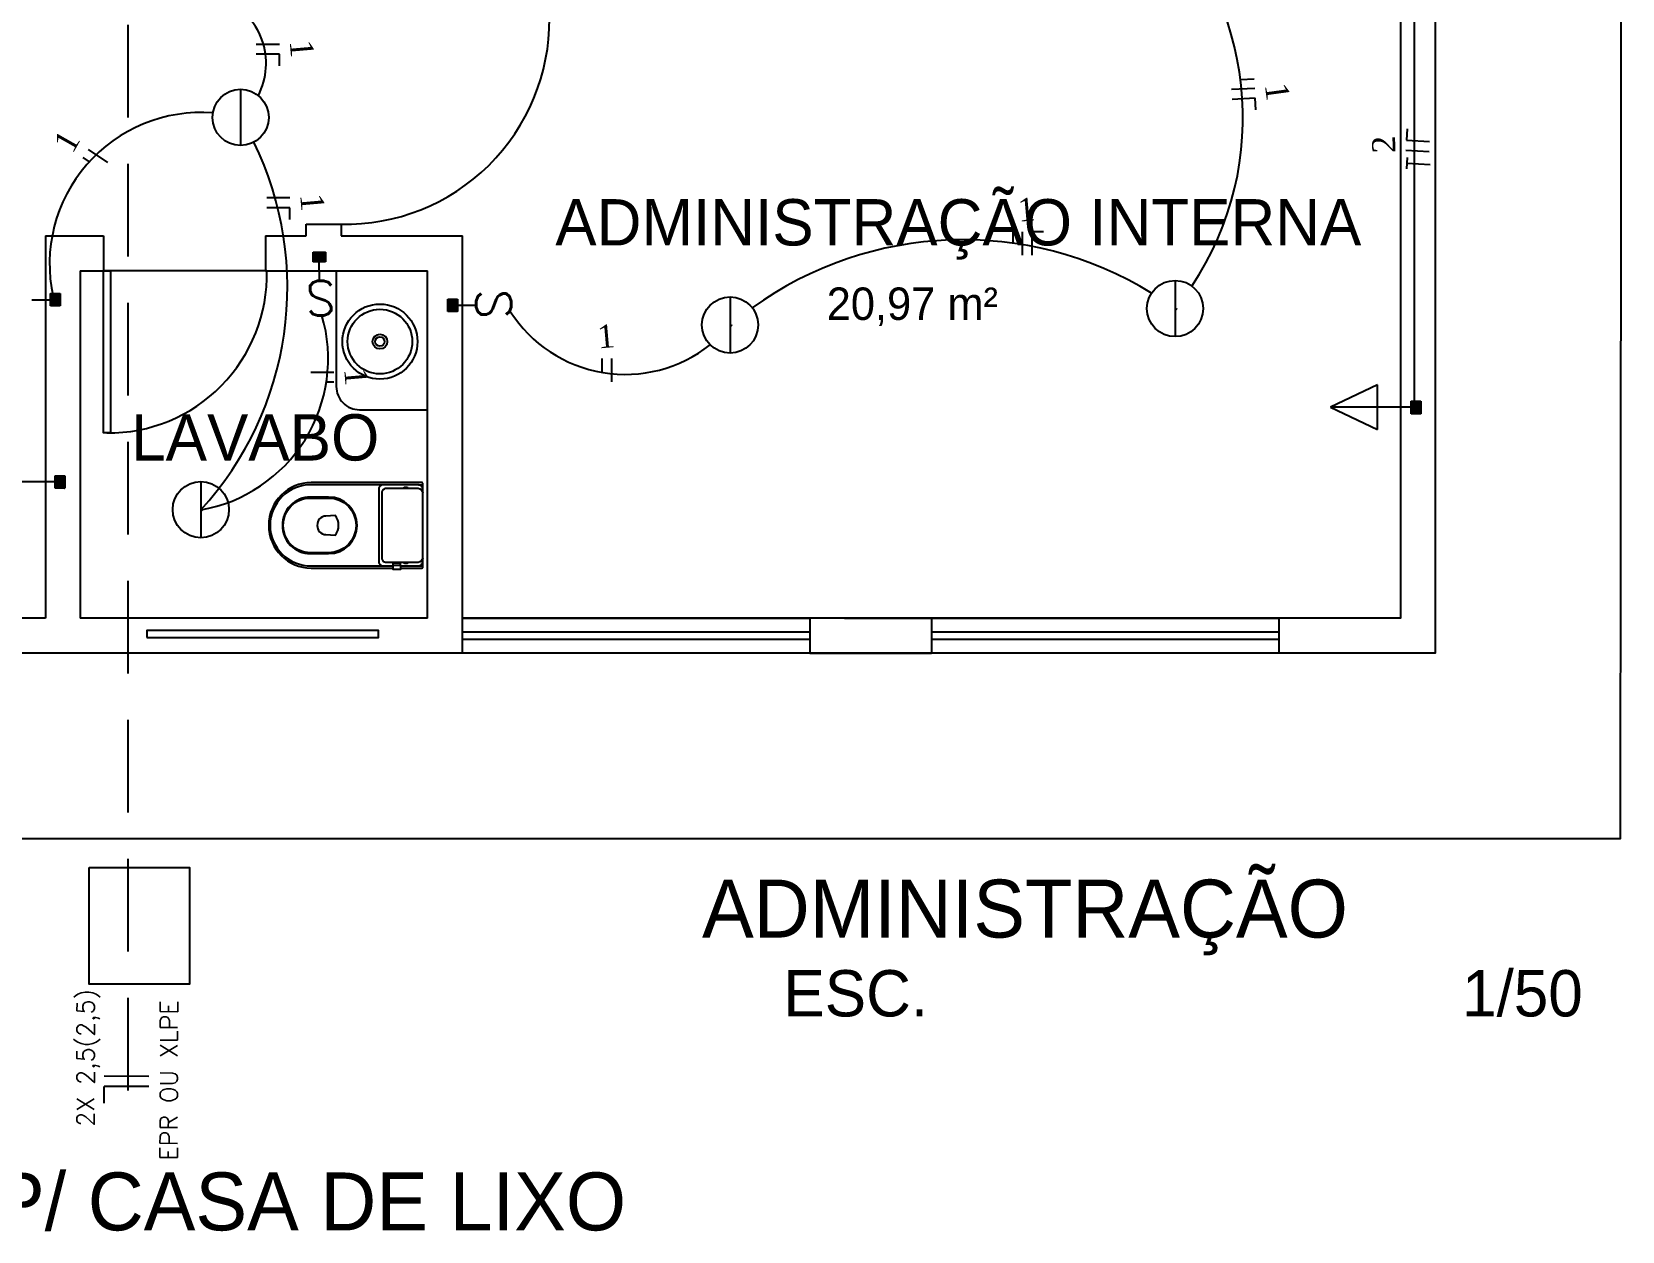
# Model space of a CAD drawing. Header units: inches. Extents: x 645122 to 645329, y 8794230 to 8794268.
# Drawn here: x 645193.06 to 645199.92, y 8794250.89 to 8794256.07 of the extents above; entities that cross this region are included whole.
import ezdxf

# ---------------------------------------------------------------- set-up
doc = ezdxf.new("R2010")
doc.units = ezdxf.units.IN
doc.header["$LTSCALE"] = 8
doc.header["$MEASUREMENT"] = 0
doc.linetypes.add('HIDDEN', pattern=[0.375, 0.25, -0.125])
for name, color, linetype in [('pena01', 8, 'Continuous'), ('pena02', 7, 'Continuous'), ('pena1', 8, 'Continuous'), ('pena2', 7, 'Continuous'), ('pena3', 2, 'Continuous'), ('SAN', 7, 'Continuous'), ('SANFINAL', 1, 'Continuous')]:
    doc.layers.add(name, color=color, linetype=linetype)
doc.styles.add('ARIAL', font='arial.ttf', dxfattribs={"height": 36})
doc.styles.add('rocha', font='times.ttf')
doc.styles.add('ROMANS', font='romans', dxfattribs={"height": 0.2})

# ---------------------------------------------------------------- blocks, each defined once
blk = doc.blocks.new('Cp-616-S')
at = {"layer": 'Defpoints', "color": 0, "linetype": 'ByBlock'}
for p in [(0.2679759029470592, -1e-16), (0.1196102980366032, -0.665)]:
    blk.add_point(p, dxfattribs=at)
at = {"layer": 'SAN'}
for points in [[(0.2679759029470592, -1e-16, -0.3292561446512832), (0.2712591201886028, -0.0037885377355825), (0.2712591201886028, -0.481, -0.4126226496882022), (0.0862591201886032, -0.665, -0.4126226496882023), (-0.0987408798113965, -0.4810000000004235), (-0.0987408798113956, -0.1294999999999993), (-0.1027408798113969, -0.1294999999999993), (-0.1027408798113969, -0.0944999999999991), (-0.0987408798113956, -0.0944999999999991), (-0.0987408798113965, -0.0037885377355824, -0.329256144651283), (-0.0954576625698529, 0), (-0.0862591201886032, 0), (0.0862591201886032, 0), (0.2592022987269935, -1e-16)], [(0.0862591201886032, -0.6059999999999998, -0.4185443353396022), (-0.0357408798113967, -0.4850000000000003), (-0.0357408798113959, -0.4060000000000006, -0.4118637567451122), (0.0862591201886032, -0.2830000000000005, -0.4118637567451122), (0.2082591201886021, -0.4060000000000006), (0.208259120188603, -0.4850000000000003, -0.4185443353396022)], [(0.0862591201886032, -0.4550000000000011, -0.4285714285714467), (0.0462591201886031, -0.4180000000000002), (0.043259120188603, -0.3780000000000001, -0.1675403903334294), (0.0862591201886032, -0.3630000000000004, -0.1675403903334294), (0.1292591201886033, -0.3780000000000001), (0.1262591201886032, -0.4180000000000002, -0.4285714285714467)]]:
    blk.add_lwpolyline(points, format="xyb", close=True, dxfattribs=at)
for points in [[(0.2412591201886025, -1e-16, -0.4364994643285426), (0.2612591201886021, -0.0200000000000021), (0.2612591201886012, -0.1700000000000008, -0.4386362496681342), (0.2412591201886025, -0.1900000000000004), (0.0862591201886032, -0.1900000000000004), (-0.0687408798113962, -0.1900000000000004, -0.4386362496681342), (-0.0887408798113949, -0.1700000000000008), (-0.0887408798113949, -0.1295000000000002, -0.4629485237248387)], [(-0.0887408798113949, -0.0945), (-0.0887408798113958, -0.0200000000000025, -0.4364994643285426), (-0.0687408798113962, 0)]]:
    blk.add_lwpolyline(points, format="xyb", dxfattribs=at)
at = {"layer": 'SANFINAL'}
for points in [[(-0.0887408798113958, -0.0200000000000025), (-0.0887408798113958, -0.0024238979684341, -0.4073213578823442), (-0.0866840583368394, 1.2151e-12)], [(-0.0537408798113965, 0, 0.3241405372021634), (-0.0737408798114103, -0.0199999999999996), (-0.0737408798115187, -0.1599999999991369, 0.3333333333631638), (-0.0587408798103759, -0.1750000000001455), (0.0862591201886032, -0.1750000000000816), (0.2312591201875822, -0.1750000000001455, 0.3333333333631638), (0.246259120188725, -0.1599999999991369), (0.2462591201886166, -0.0199999999999996, 0.3241405372021634), (0.2262591201886028, 0, 0.3241405372021634)], [(-0.0737408798114441, -0.0640000000000001), (-0.0757408798114439, -0.0640000000000009, 0.3747027361191369), (-0.0765051629820404, -0.0644261038884846, 0.3221907204856621), (-0.0764787999019854, -0.0815935695257934, 0.3225088028318137), (-0.075740879811459, -0.0820000000000007), (-0.0737408798114583, -0.0820000000000007)], [(0.2462591201886646, -0.0820000000000008), (0.2482591201886652, -0.0820000000000008, 0.3225088028318137), (0.2489970402791917, -0.0815935695257935, 0.3221907204856621), (0.2490234033592467, -0.0644261038884846, 0.3747027361191369), (0.2482591201886501, -0.064000000000001), (0.2462591201886504, -0.0640000000000001)], [(0.2612591201886021, -0.0185445409168133), (0.2612591201886021, -0.0024238979684342, 0.4073213562159996), (0.2592022987269935, -1e-16, 0.4073213562159996)], [(0.261259120188603, -0.1715884291118597), (0.261259120188603, -0.481, -0.4160377205077652), (0.0862591201886032, -0.6589999999999998, -0.4160377205077652), (-0.0887408798113967, -0.4809999999999998), (-0.0887408798113967, -0.1715884291118597)]]:
    blk.add_lwpolyline(points, format="xyb", dxfattribs=at)
for points in [[(-0.0987408798113956, -0.0944999999999991), (-0.0867408798113969, -0.0945000000000009), (-0.086740879811396, -0.1295000000000002), (-0.0987408798113956, -0.1294999999999993)], [(-0.0867408798113969, -0.1269999999999998), (-0.0757408798114936, -0.1269999999999989), (-0.0757408798114696, -0.0970000000000004), (-0.0867408798113969, -0.0969999999999995)]]:
    blk.add_lwpolyline(points, dxfattribs=at)
blk.add_lwpolyline([(0.0862591201886032, -0.6019997265560063, 0.4186765283470634), (0.2042591201886035, -0.4850065881917116), (0.2042591201975563, -0.4059997323563441, 0.4117841770274387), (0.0862591201886032, -0.287000135511262, 0.4117841770274387), (-0.03174087982035, -0.4059997323563441), (-0.0317408798113972, -0.4850065881917116, 0.4186765283470634)], format="xyb", close=True, dxfattribs=at)
blk = doc.blocks.new('L-41-S')
at = {"layer": 'SAN'}
for radius in [0.18, 0.0355]:
    blk.add_circle((0, 0), radius, dxfattribs=at)
at = {"layer": 'SANFINAL'}
for radius in [0.155, 0.0225]:
    blk.add_circle((0, 0), radius, dxfattribs=at)

msp = doc.modelspace()

# ---------------------------------------------------------------- hatches: boundary and pattern name
at = {"layer": 'pena3'}
h = msp.add_hatch(dxfattribs=at)
h.set_pattern_fill('ANSI31', color=256, scale=0.0402696111538563, angle=810.0692833023691, style=0)
h.set_pattern_definition([(135.0692833023689, (645168.302491843, 8794265.722707018), (-0.0035550577282849, -0.0035636658478111), [])])
h.paths.add_polyline_path([(645194.2710242321, 8794255.073244851), (645194.270973084, 8794255.11554241), (645194.3244748669, 8794255.115607105), (645194.324526015, 8794255.073309546)])
h = msp.add_hatch(dxfattribs=at)
h.set_pattern_fill('ANSI31', color=256, scale=0.0402696111538563, angle=1080.069283302369, style=0)
h.set_pattern_definition([(45.06928330236897, (645203.7876313621, 8794280.90547147), (-0.0035636658478111, 0.0035550577282849), [])])
h.paths.add_polyline_path([(645193.1381691955, 8794254.936939081), (645193.1804667542, 8794254.93699023), (645193.1805314497, 8794254.883488448), (645193.138233891, 8794254.883437298)])
h = msp.add_hatch(dxfattribs=at)
h.set_pattern_fill('ANSI31', color=256, scale=0.0402696111538563, angle=900.069283302369, style=0)
h.set_pattern_definition([(225.069283302369, (645184.2444371475, 8794228.890288861), (0.0035636658478111, -0.0035550577282849), [])])
h.paths.add_polyline_path([(645194.893899314, 8794254.85882125), (645194.8516017554, 8794254.858770102), (645194.8515370599, 8794254.912271885), (645194.8938346186, 8794254.912323032)])
at = {"layer": 'pena3', "linetype": 'Continuous'}
h = msp.add_hatch(dxfattribs=at)
h.set_pattern_fill('ANSI31', color=256, scale=0.0402696111538563, angle=1080, style=0)
h.set_pattern_definition([(44.99999999999975, (645209.6879866298, 8794280.427471401), (-0.0035593643903296, 0.0035593643903297), [])])
h.paths.add_polyline_path([(645199.0071305435, 8794254.471835554), (645199.0494281321, 8794254.471835554), (645199.0494281321, 8794254.418333732), (645199.0071305435, 8794254.418333732)])
h = msp.add_hatch(dxfattribs=at)
h.set_pattern_fill('ANSI31', color=256, scale=0.0402696111538563, angle=1080, style=0)
h.set_pattern_definition([(44.99999999999975, (645203.8389118441, 8794280.105277242), (-0.0035593643903296, 0.0035593643903297), [])])
h.paths.add_polyline_path([(645193.1580557578, 8794254.149641396), (645193.2003533464, 8794254.149641396), (645193.2003533464, 8794254.096139574), (645193.1580557578, 8794254.096139574)])

# ---------------------------------------------------------------- linework, layer by layer
at = {"layer": 'pena01'}
for p, q in [((645194.2709815439, 8794255.108546313), (645194.3244834052, 8794255.108546313)), ((645193.1734706571, 8794254.93698177), (645193.1734706571, 8794254.883479908)), ((645194.8585978525, 8794254.858778562), (645194.8585978525, 8794254.912280424))]:
    msp.add_line(p, q, dxfattribs=at)
at = {"layer": 'pena02'}
for p, q in [((645193.5622815189, 8794251.558114892), (645193.3698973056, 8794251.558443537)), ((645193.36969804, 8794251.4417958), (645193.3698218479, 8794251.514271004)), ((645193.5622060593, 8794251.513942357), (645193.3698218479, 8794251.514271004))]:
    msp.add_line(p, q, dxfattribs=at)
for centre in [(645196.6172922846, 8794250.822888184), (645194.6976122746, 8794250.751901964), (645192.4147642535, 8794249.954911966)]:
    msp.add_arc(centre, 4.274286813472029, 71.1528584487862, 71.27884157042656, dxfattribs=at)
at = {"layer": 'pena1', "color": 251, "extrusion": (0.04306362430468189, 7.886239999999999e-11, 0.9990723318467714)}
for p, q in [((645194.2416270318, 8794255.235758357, 172.00368753582), (645194.3914878821, 8794255.23575836, 171.9972279922804)), ((645194.2416270303, 8794255.185288198, 172.00368753582), (645194.2416270318, 8794255.235758357, 172.00368753582)), ((645194.3914878821, 8794255.23575836, 171.9972279922804), (645194.3914878807, 8794255.1852882, 171.9972279922804)), ((645193.1165565368, 8794255.1852882, 172.0521821358125), (645193.116556536, 8794253.5352882, 172.0521821361035)), ((645193.1165565368, 8794255.1852882, 172.0521821358125), (645193.3663246197, 8794255.185288202, 172.0414162297966)), ((645193.3663246193, 8794255.185288206, 172.0414162297966), (645193.3663246197, 8794255.035288202, 172.0414162297966)), ((645194.0656752532, 8794255.1852882, 172.0112716926378), (645194.2416270303, 8794255.185288198, 172.00368753582)), ((645194.0656752529, 8794255.185288202, 172.011271692696), (645194.0656752514, 8794255.0352882, 172.0112716927542)), ((645194.3914878807, 8794255.1852882, 171.9972279922804), (645194.9148867355, 8794255.185288198, 171.9746676120557)), ((645194.9148867311, 8794253.385288201, 171.9746676123468), (645194.9148867355, 8794255.185288198, 171.9746676120557)), ((645193.2664173894, 8794255.0352882, 172.0457225921563), (645193.266417385, 8794253.535288202, 172.045722592331)), ((645193.2664173894, 8794255.0352882, 172.0457225921563), (645193.3663246201, 8794255.0352882, 172.0414162297966)), ((645194.0711855261, 8794255.035288196, 172.0110341801774), (645193.3663246197, 8794255.035288202, 172.0414162297966)), ((645194.0656752514, 8794255.0352882, 172.0112716927542), (645194.7650258853, 8794255.035288196, 171.9811271557118)), ((645194.3709072252, 8794255.035288196, 171.9981150928069), (645194.3709072231, 8794254.535288202, 171.9981150929234)), ((645194.7650258827, 8794253.535288198, 171.9811271559447), (645194.765025887, 8794255.035288198, 171.9811271556537)), ((645194.470814459, 8794254.4352882, 171.9938087305054), (645194.7650258832, 8794254.435288198, 171.98112715577)), ((645194.9148867318, 8794253.535151264, 171.9746676122886), (645196.4134952307, 8794253.535288198, 171.9100721757859)), ((645196.4134952311, 8794253.5350924, 171.9100721758441), (645194.9148916948, 8794253.535151264, 171.9746673983754)), ((645196.938008205, 8794253.535219725, 171.8874637730187), (645198.4366167025, 8794253.53535666, 171.8228683365742)), ((645198.4366167026, 8794253.535160862, 171.8228683365742), (645196.9380131678, 8794253.535219725, 171.8874635591055)), ((645196.4134952318, 8794253.475092402, 171.9100721758441), (645194.9148893423, 8794253.475151265, 171.9746674998314)), ((645194.9148922082, 8794253.445501978, 171.9746673763729), (645196.4134952303, 8794253.44536504, 171.9100721759023)), ((645196.938013678, 8794253.475219728, 171.8874635371612), (645196.9380082054, 8794253.475219728, 171.8874637730769)), ((645198.4366167033, 8794253.475160861, 171.8228683365742), (645196.938010816, 8794253.475219728, 171.8874636605615)), ((645196.938013678, 8794253.445570437, 171.8874635372194), (645198.4366167012, 8794253.445433507, 171.8228683366906)), ((645194.9148867311, 8794253.385501977, 171.9746676123468), (645196.4134952307, 8794253.38536504, 171.9100721758441)), ((645196.4134952325, 8794253.385288198, 171.9100721758441), (645194.9148867311, 8794253.385288201, 171.9746676123468)), ((645196.4134952325, 8794253.385288198, 171.9100721758441), (645196.9380082046, 8794253.385288196, 171.8874637730769)), ((645198.4366167025, 8794253.385356655, 171.8228683366324), (645196.9380082047, 8794253.38535666, 171.8874637731351)), ((645196.938008206, 8794253.385570439, 171.8874637730769), (645198.4366167041, 8794253.385433502, 171.8228683366324)), ((645196.938008206, 8794253.385570439, 171.8874637730769), (645196.9380131671, 8794253.385570439, 171.8874635591055))]:
    msp.add_line(p, q, dxfattribs=at)
at = {"layer": 'pena1', "color": 251, "ltscale": 0.1, "extrusion": (0.0244302756830775, -0.0111478535074713, 0.9996393784721692), "elevation": -82102.71141539195}
msp.add_lwpolyline([(8268497.08247478, 3062737.579617049), (8268499.834497939, 3062738.834948244), (8268499.502355832, 3062739.562587788), (8268501.822439737, 3062740.621275752), (8268502.153906208, 3062739.892942827), (8268504.906408347, 3062741.148492508), (8268509.778749921, 3062730.458552301), (8268501.953354242, 3062726.895460203), (8268497.080254298, 3062737.578604177)], dxfattribs=at)
at = {"layer": 'pena1', "color": 251, "extrusion": (0.04306362430468189, 7.886239999999999e-11, 0.9990723318467714)}
for points, elevation in [([(8794260.384106645, -644592.523349063), (8794260.384106642, -644593.1983490639), (8794253.384106642, -644593.1983490376), (8794253.38410665, -644592.5233490374)], 27956.24724369931), ([(8794260.234106647, -644592.5233490592), (8794260.234106641, -644593.0483490659), (8794253.534106638, -644593.0483490396), (8794253.534106644, -644592.5233490384)], 27956.24724369923), ([(8794253.534106664, -644587.1983490421), (8794253.534106662, -644586.8983490374)], 27956.24724369897), ([(8794253.534106662, -644588.848349039), (8794253.534106664, -644587.3483490434)], 27956.24724369927), ([(8794253.534106657, -644590.4983490397), (8794253.384106658, -644590.4983490435)], 27956.24724369927), ([(8794253.534106651, -644591.023349037), (8794253.534106657, -644590.4983490397)], 27956.24724369934), ([(8794253.534106653, -644590.64834904), (8794253.534106651, -644591.0233490367)], 27956.24724369905), ([(8794253.534175113, -644591.0233490434), (8794253.384175116, -644591.0233490387)], 27956.24724369932), ([(8794253.53417511, -644592.5233490351), (8794253.384175116, -644592.5233490377)], 27956.24724369945), ([(8794253.384106655, -644588.9983490374), (8794253.384106668, -644586.8983490418)], 27956.2472436991), ([(8794253.38410665, -644591.0233490407), (8794253.384106658, -644590.4983490435)], 27956.24724369927)]:
    msp.add_lwpolyline(points, dxfattribs=dict(at, elevation=elevation))
at = {"layer": 'pena1', "color": 251, "extrusion": (0.04306362430468189, 7.886239999999999e-11, 0.9990723318467714), "elevation": 27956.24724369941}
msp.add_lwpolyline([(8794255.034106668, -644587.4783490484), (8794254.334106656, -644587.4783490386), (8794254.33410666, -644587.4483490435), (8794255.034106662, -644587.448349047)], close=True, dxfattribs=at)
at = {"layer": 'pena1', "color": 251, "ltscale": 0.1, "extrusion": (0.04306362430468189, 7.886239999999999e-11, 0.9990723318467714), "elevation": 27956.24724369933}
msp.add_lwpolyline([(8794253.451466937, -644587.6365297937), (8794253.451466937, -644588.6365297991), (8794253.481466927, -644588.6365297929), (8794253.481466936, -644587.6365297936)], close=True, dxfattribs=at)
at = {"layer": 'pena1', "color": 251, "extrusion": (0.04306362430468189, 7.886239999999999e-11, 0.9990723318467714)}
for centre, radius, start, end in [((8794256.117051136, -644588.4918382093, 27956.24724369937), 0.8826453260875518, 178.8721158229463, 270.3792217035335), ((8794255.01728793, -644587.4708490478, 27956.24724369925), 0.6832224292690452, 179.3710289825209, 271.4105799703617), ((8794254.534106666, -644588.5538644337, 27956.24724369941), 0.1, 89.9999997884499, 179.9999998682716)]:
    msp.add_arc(centre, radius, start, end, dxfattribs=at)
at = {"layer": 'pena2', "linetype": 'HIDDEN', "ltscale": 0.2}
msp.add_line((645193.472055417, 8794261.49700076), (645193.4720554167, 8794251.333362574), dxfattribs=at)
at = {"layer": 'pena2'}
for p, q in [((645194.1257284919, 8794256.012445996), (645194.0257284921, 8794256.01242297)), ((645194.1257382724, 8794255.969950011), (645194.0257382765, 8794255.969926983)), ((645194.1257497837, 8794255.919950008), (645194.1257382724, 8794255.969950011)), ((645198.3306539425, 8794255.861885542), (645198.2717453103, 8794255.858980378)), ((645198.3326242054, 8794255.821934098), (645198.232745588, 8794255.817008443)), ((645198.3347174096, 8794255.779489698), (645198.2348387949, 8794255.774564037)), ((645198.3371802374, 8794255.729550386), (645198.3347174096, 8794255.779489698)), ((645198.9901024823, 8794255.648079824), (645198.9872406399, 8794255.598161794)), ((645198.9872406399, 8794255.598161794), (645199.0870767051, 8794255.59243811)), ((645193.277015975, 8794255.523805192), (645193.3046939598, 8794255.504846524)), ((645193.3010309769, 8794255.558864975), (645193.3835323837, 8794255.50235376)), ((645198.9848083035, 8794255.555735476), (645199.0846443649, 8794255.55001179)), ((645198.9907561414, 8794255.524376612), (645198.9878942971, 8794255.474458585)), ((645198.9891981889, 8794255.499528872), (645199.0890342504, 8794255.493805183)), ((645194.1708844696, 8794255.349287188), (645194.0708844699, 8794255.349264162)), ((645194.1708942503, 8794255.306791205), (645194.0708942544, 8794255.306768177)), ((645194.1709057614, 8794255.256791202), (645194.1708942503, 8794255.306791205)), ((645197.2894648017, 8794255.202770302), (645197.2894760178, 8794255.154055892)), ((645197.3294648007, 8794255.202779513), (645197.3294878249, 8794255.102779513)), ((645197.421960786, 8794255.202800805), (645197.3719607835, 8794255.202789294)), ((645197.3719607835, 8794255.202789294), (645197.3719838111, 8794255.102789298)), ((645195.5160490711, 8794254.655777037), (645195.5160626333, 8794254.596872484)), ((645195.5585450538, 8794254.65578682), (645195.5585680817, 8794254.555786826)), ((645194.3607627666, 8794254.59652607), (645194.260762767, 8794254.596503045)), ((645194.3607725474, 8794254.554030087), (645194.3280481693, 8794254.55402255))]:
    msp.add_line(p, q, dxfattribs=at)
at = {"layer": 'pena2', "extrusion": (0.04306362430468189, 7.886239999999999e-11, 0.9990723318467714), "elevation": 27956.24724369923}
msp.add_lwpolyline([(8794259.536130473, -644593.1083490631), (8794254.41715218, -644593.1083490432)], dxfattribs=at)
at = {"layer": 'pena2'}
msp.add_lwpolyline([(645193.304551648, 8794252.458945643), (645193.737633481, 8794252.458945643), (645193.737633481, 8794251.956461232), (645193.304551648, 8794251.956461232)], close=True, dxfattribs=at)
for centre, radius, start, end in [((645196.9724001208, 8794255.696225608), 1.309498773120925, 326.2822380032574, 45.99012978548618), ((645193.7654281801, 8794255.92970729), 0.3028478546356395, 332.7531702612276, 67.0544184545718), ((645193.7882484465, 8794255.064302538), 0.6541436737623914, 85.60315396211502, 192.4265068329126), ((645192.7359970473, 8794254.96459153), 1.424229059662266, 317.5358768088528, 26.06136404359156), ((645197.0744353224, 8794253.616002118), 1.553013813973967, 58.40887192682067, 125.8241758560949), ((645193.6737963428, 8794254.655428458), 0.6620639019987121, 279.8145118608061, 16.42762789273669), ((645195.6173361357, 8794255.176367423), 0.5882777457533964, 212.5733148572673, 308.4766376638183)]:
    msp.add_arc(centre, radius, start, end, dxfattribs=at)
at = {"layer": 'pena3'}
for p, q in [((645193.9580608535, 8794255.818332782), (645193.9580608535, 8794255.575876711)), ((645194.270973084, 8794255.11554241), (645194.3244748669, 8794255.115607105)), ((645194.2710242321, 8794255.073244851), (645194.270973084, 8794255.11554241)), ((645194.3244748669, 8794255.115607105), (645194.324526015, 8794255.073309546)), ((645194.324526015, 8794255.073309546), (645194.2710242321, 8794255.073244851)), ((645194.297872513, 8794254.992738036), (645194.2977751227, 8794255.0732772)), ((645197.9891791753, 8794254.993342437), (645197.9891791753, 8794254.750886366)), ((645193.0576623798, 8794254.9100908), (645193.1382015432, 8794254.91018819)), ((645193.1381691955, 8794254.936939081), (645193.1804667542, 8794254.93699023)), ((645193.138233891, 8794254.883437298), (645193.1381691955, 8794254.936939081)), ((645193.1804667542, 8794254.93699023), (645193.1805314497, 8794254.883488448)), ((645194.8515370599, 8794254.912271885), (645194.8938346186, 8794254.912323032)), ((645194.8516017554, 8794254.858770102), (645194.8515370599, 8794254.912271885)), ((645194.8938346186, 8794254.912323032), (645194.893899314, 8794254.85882125)), ((645194.9744061298, 8794254.885669531), (645194.8938669664, 8794254.885572143)), ((645196.0694991654, 8794254.922356216), (645196.0694991654, 8794254.679900145)), ((645193.1805314497, 8794254.883488448), (645193.138233891, 8794254.883437298)), ((645194.893899314, 8794254.85882125), (645194.8516017554, 8794254.858770102)), ((645198.8617348715, 8794254.543165302), (645198.6603868146, 8794254.446518237)), ((645198.8617348715, 8794254.34987117), (645198.8617348715, 8794254.543165302)), ((645198.6603868146, 8794254.446518237), (645198.8617348715, 8794254.34987117)), ((645198.6603868146, 8794254.446518237), (645198.6603868146, 8794254.446518237)), ((645199.0050218839, 8794254.446710808), (645198.6615271874, 8794254.446710808)), ((645199.0050218839, 8794254.446710808), (645199.0050218839, 8794254.446710808)), ((645199.0071305435, 8794254.418333732), (645199.0071305435, 8794254.471835554)), ((645199.0071305435, 8794254.471835554), (645199.0494281321, 8794254.471835554)), ((645199.0494281321, 8794254.418333732), (645199.0071305435, 8794254.418333732)), ((645199.0494281321, 8794254.471835554), (645199.0494281321, 8794254.418333732)), ((645193.1580557578, 8794254.096139574), (645193.1580557578, 8794254.149641396)), ((645193.1580557578, 8794254.149641396), (645193.2003533464, 8794254.149641396)), ((645193.2003533464, 8794254.149641396), (645193.2003533464, 8794254.096139574)), ((645193.1559470982, 8794254.12451665), (645192.8124524016, 8794254.12451665)), ((645193.1559470982, 8794254.12451665), (645193.1559470982, 8794254.12451665)), ((645193.2003533464, 8794254.096139574), (645193.1580557578, 8794254.096139574)), ((645193.7866511443, 8794254.125366218), (645193.7866511443, 8794253.882910145))]:
    msp.add_line(p, q, dxfattribs=at)
for centre in [(645193.9580608535, 8794255.697104746), (645197.9891791753, 8794254.872114403), (645196.0694991654, 8794254.80112818), (645193.7866511443, 8794254.004138181)]:
    msp.add_circle(centre, 0.1212280355651115, dxfattribs=at)

# ---------------------------------------------------------------- block references
at = {"layer": 'pena1', "color": 251, "extrusion": (0.04306362430468189, 7.886239999999999e-11, 0.9990723318467714), "xscale": 0.900000000372529, "yscale": 0.9000000000097166, "zscale": 0.8999999999954399, "rotation": 359.9999997985415}
msp.add_blockref('L-41-S', (8794254.728397062, -644588.6422713627, 27956.2472436993), dxfattribs=at)
at = {"layer": 'pena1', "color": 251, "extrusion": (0.04306362430468189, 7.886239999999999e-11, 0.9990723318467714), "xscale": -1, "rotation": 179.9999998015085}
msp.add_blockref('Cp-616-S', (8794253.848938663, -644588.826950348, 27956.24724369935), dxfattribs=at)

# ---------------------------------------------------------------- texts
at = {"layer": 'pena01', "insert": (645192.2583463627, 8794251.143281236), "char_height": 0.25, "attachment_point": 1, "style": 'ARIAL'}
msp.add_mtext_dynamic_manual_height_columns('{\\fCentury Gothic|b0|i0|c0|p34;VAI P/ CASA DE LIXO  }', width=27.96979079104494, gutter_width=180, heights=[0], dxfattribs=at)
at = {"layer": 'pena02', "style": 'ROMANS'}
for s, p in [('2X 2,5(2,5)', (645193.3269264862, 8794251.340928266)), ('EPR OU XLPE', (645193.6856487967, 8794251.194726247))]:
    msp.add_text(s, height=0.0753360738346922, rotation=89.90212302148817, dxfattribs=at).set_placement(p)
at = {"layer": 'pena1', "color": 251, "attachment_point": 1, "style": 'ARIAL'}
for s, insert, char_height in [('{\\fCentury Gothic|b0|i0|c0|p34;ADMINISTRAÇÃO INTERNA}', (645195.3156828735, 8794255.344262952), 0.2), ('{\\fCentury Gothic|b0|i0|c0|p34;20,97 m²}', (645196.4864748872, 8794254.962962218), 0.14), ('{\\fCentury Gothic|b0|i0|c0|p34;LAVABO}', (645193.4860934222, 8794254.416089583), 0.2)]:
    msp.add_mtext_dynamic_manual_height_columns(s, width=28.95083204645198, gutter_width=180, heights=[0], dxfattribs=dict(at, insert=insert, char_height=char_height))
at = {"layer": 'pena2', "style": 'rocha'}
for s, height, rotation, p in [('1', 0.0999999999999999, 274.9428199779633, (645194.1697316692, 8794256.027112775)), ('1', 0.1, 277.7529642323592, (645198.3758554067, 8794255.838740567)), ('1', 0.0999999999999999, 60.51954501125392, (645193.2324272982, 8794255.53658189)), ('2', 0.1, 91.64840425487365, (645198.9400349866, 8794255.54362165)), ('1', 0.0999999999999999, 274.9428199779633, (645194.2148876468, 8794255.363953967)), ('1', 0.0999999999999999, 4.942819977963349, (645197.31479802, 8794255.246782692)), ('1', 0.0999999999999999, 4.942819977963349, (645195.5013822903, 8794254.699780218)), ('1', 0.0999999999999999, 274.9428199779633, (645194.404765944, 8794254.61119285))]:
    msp.add_text(s, height=height, rotation=rotation, dxfattribs=at).set_placement(p)
at = {"layer": 'pena2', "attachment_point": 1, "style": 'ARIAL'}
for s, insert, char_height in [('{\\fCentury Gothic|b0|i0|c0|p34;ADMINISTRAÇÃO}', (645195.9487425276, 8794252.407230478), 0.25), ('{\\fCentury Gothic|b0|i0|c0|p34;ESC.                               1/50}', (645196.2996705078, 8794252.01664098), 0.2)]:
    msp.add_mtext_dynamic_manual_height_columns(s, width=27.96979079104494, gutter_width=180, heights=[0], dxfattribs=dict(at, insert=insert, char_height=char_height))
at = {"layer": 'pena3', "style": 'ROMANS'}
for rotation, p in [(180.0692833213895, (645194.3681257081, 8794254.992482832)), (270.0692833023708, (645194.974661334, 8794254.955922727))]:
    msp.add_text('S', height=0.1510110418269609, rotation=rotation, dxfattribs=at).set_placement(p)

doc.saveas('drawing.dxf')
